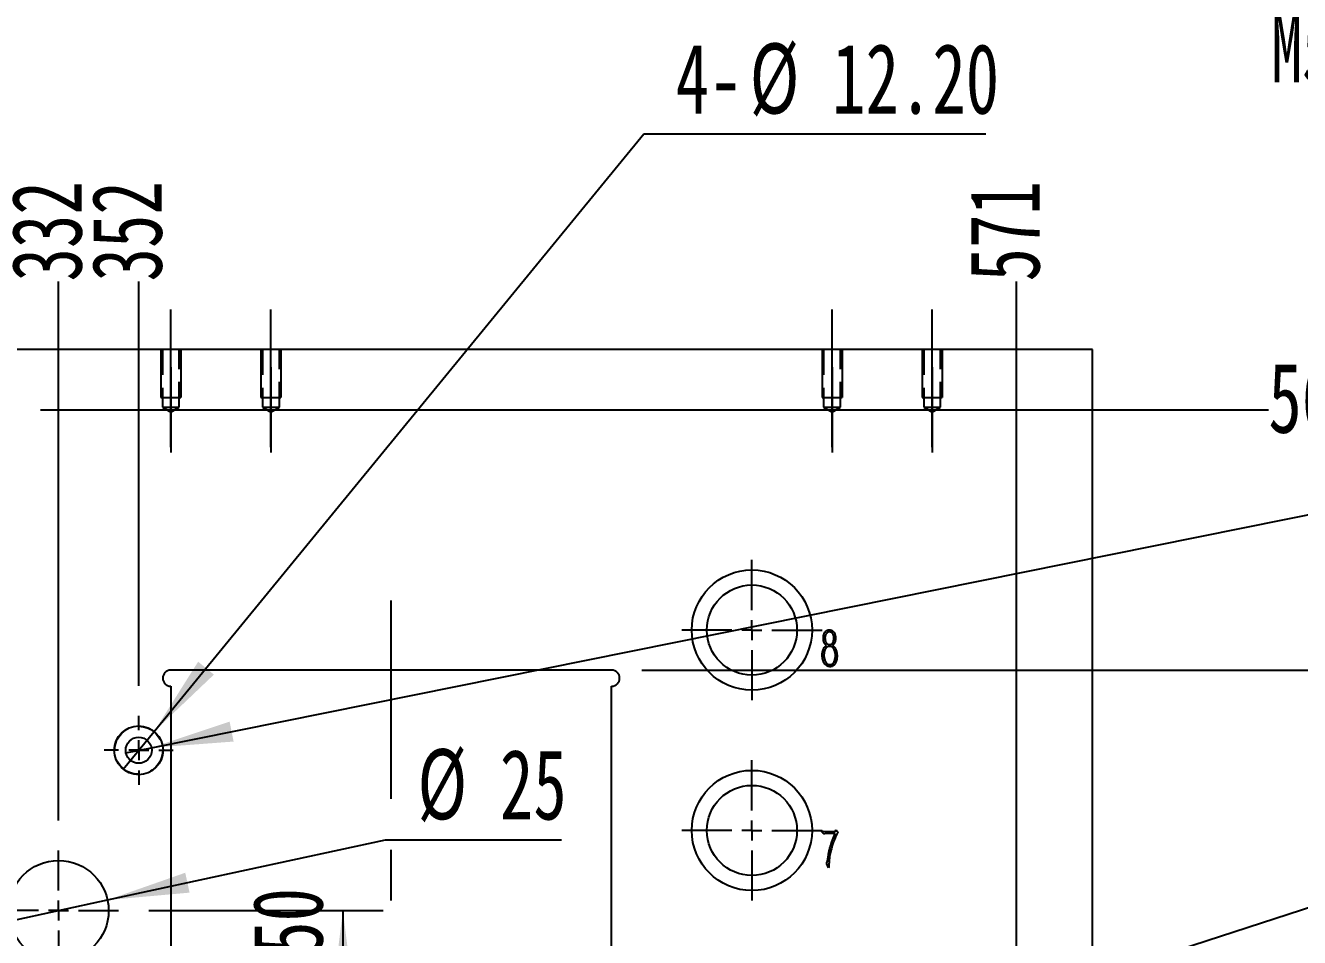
# Model space of a CAD drawing. Extents: x 2 to 292, y 3 to 207.
# Drawn here: x 114.5 to 178.1, y 132.9 to 178.4 of the extents above; entities that cross this region are included whole.
import ezdxf

# ---------------------------------------------------------------- set-up
doc = ezdxf.new("R2010")
doc.units = 0
for name, pattern in [('SLD-中心线', [34.29, 30.48, -1.27, 1.27, -1.27]), ('SLD-实线', [0]), ('SLD-虚线', [1.905, 1.27, -0.635])]:
    doc.linetypes.add(name, pattern=pattern)
doc.layers.get('0').update_dxf_attribs({"linetype": 'CONTINUOUS'})
doc.layers.add('图框', color=7, linetype='SLD-实线')
doc.styles.add('SLDTEXTSTYLE0', font='TXT', dxfattribs={"width": 0.7, "bigfont": 'bigfont'})
doc.styles.add('SLDTEXTSTYLE10', font='TXT', dxfattribs={"width": 0.633333})
doc.styles.add('SLDTEXTSTYLE12', font='TXT', dxfattribs={"width": 0.642857})
doc.styles.add('SLDTEXTSTYLE2', font='TXT', dxfattribs={"width": 0.7})
doc.dimstyles.new('SLDDIMSTYLE1', dxfattribs={"dimtxt": 3.5, "dimasz": 4.08, "dimexe": 0, "dimexo": 0.0625, "dimgap": 0.875, "dimtad": 0, "dimtih": 1, "dimtoh": 1, "dimlfac": 5, "dimrnd": 1e-09, "dimzin": 12, "dimtxsty": 'SLDTEXTSTYLE2', "dimblk1": 'NONE', "dimblk2": 'NONE', "dimsah": 1, "dimcen": 0.09, "dimazin": 3, "dimtfac": 1, "dimtofl": 0, "dimtmove": 0, "dimatfit": 3, "dimtolj": 1, "dimtzin": 12})
doc.dimstyles.new('SLDDIMSTYLE10', dxfattribs={"dimtxt": 3.5, "dimasz": 4.08, "dimexe": 0, "dimexo": 0.0625, "dimgap": 0.875, "dimtad": 0, "dimtih": 1, "dimtoh": 1, "dimlfac": 5, "dimrnd": 1e-09, "dimzin": 4, "dimtxsty": 'SLDTEXTSTYLE2', "dimblk1": 'NONE', "dimsah": 1, "dimcen": 0, "dimazin": 3, "dimtfac": 1, "dimtmove": 0, "dimatfit": 3, "dimtolj": 1, "dimtzin": 12})
doc.dimstyles.new('SLDDIMSTYLE11', dxfattribs={"dimtxt": 3.5, "dimasz": 4.08, "dimexe": 0, "dimexo": 0.0625, "dimgap": 0.875, "dimtad": 0, "dimtih": 1, "dimtoh": 1, "dimlfac": 5, "dimrnd": 1e-09, "dimzin": 12, "dimtxsty": 'SLDTEXTSTYLE2', "dimblk1": 'NONE', "dimsah": 1, "dimcen": 0, "dimazin": 3, "dimtfac": 1, "dimtmove": 0, "dimatfit": 3, "dimtolj": 1, "dimtzin": 12})
doc.dimstyles.new('SLDDIMSTYLE12', dxfattribs={"dimtxt": 3.5, "dimasz": 4.08, "dimexe": 0, "dimexo": 0.0625, "dimgap": 0.875, "dimtad": 2, "dimlfac": 5, "dimrnd": 1e-09, "dimzin": 4, "dimtxsty": 'SLDTEXTSTYLE2', "dimsah": 1, "dimcen": 0.09, "dimazin": 3, "dimtfac": 1, "dimtofl": 0, "dimtmove": 0, "dimatfit": 3, "dimtolj": 1, "dimtzin": 12})
doc.dimstyles.new('SLDDIMSTYLE2', dxfattribs={"dimtxt": 3.5, "dimasz": 4.08, "dimexe": 0, "dimexo": 0.0625, "dimgap": 0.875, "dimtad": 0, "dimtih": 1, "dimtoh": 1, "dimlfac": 5, "dimrnd": 1e-09, "dimzin": 12, "dimtxsty": 'SLDTEXTSTYLE2', "dimblk1": 'NONE', "dimblk2": 'NONE', "dimsah": 1, "dimcen": 0.09, "dimazin": 3, "dimtfac": 1, "dimtofl": 0, "dimtmove": 0, "dimatfit": 3, "dimtolj": 1, "dimtzin": 12})
doc.dimstyles.new('SLDDIMSTYLE5', dxfattribs={"dimtxt": 3.5, "dimasz": 4.08, "dimexe": 0, "dimexo": 0.0625, "dimgap": 0.875, "dimtad": 2, "dimlfac": 5, "dimrnd": 1e-09, "dimzin": 12, "dimtxsty": 'SLDTEXTSTYLE2', "dimsah": 1, "dimcen": 0.09, "dimazin": 3, "dimtol": 1, "dimtp": 0.05, "dimtfac": 1, "dimtofl": 0, "dimtmove": 0, "dimatfit": 3, "dimtolj": 1})
doc.dimstyles.new('SLDDIMSTYLE8', dxfattribs={"dimtxt": 3.5, "dimasz": 4.08, "dimexe": 0, "dimexo": 0.0625, "dimgap": 0.875, "dimtad": 0, "dimtih": 1, "dimtoh": 1, "dimlfac": 5, "dimrnd": 1e-09, "dimzin": 4, "dimtxsty": 'SLDTEXTSTYLE2', "dimblk1": 'NONE', "dimsah": 1, "dimcen": 0, "dimazin": 3, "dimtfac": 1, "dimtmove": 0, "dimatfit": 3, "dimtolj": 1, "dimtzin": 12})

# ---------------------------------------------------------------- blocks, each defined once
blk = doc.blocks.new('_D_13')
at = {"layer": '图框', "color": 5}
blk.add_line((116.165, 138.771), (116.165, 165.671), dxfattribs=at)
at = {"layer": '图框', "color": 5, "insert": (113.818, 165.671), "char_height": 3.5, "attachment_point": 1, "rotation": 90, "style": 'SLDTEXTSTYLE2'}
blk.add_mtext('332', dxfattribs=at)
blk = doc.blocks.new('_NONE')
blk = doc.blocks.new('_D_14')
at = {"layer": '图框', "color": 5}
blk.add_line((120.165, 145.491), (120.165, 165.671), dxfattribs=at)
at = {"layer": '图框', "color": 5, "insert": (117.818, 165.671), "char_height": 3.5, "attachment_point": 1, "rotation": 90, "style": 'SLDTEXTSTYLE2'}
blk.add_mtext('352', dxfattribs=at)
blk = doc.blocks.new('_D_20')
at = {"layer": '图框', "color": 5}
blk.add_line((163.965, 119.071), (163.965, 165.671), dxfattribs=at)
at = {"layer": '图框', "color": 5, "insert": (161.618, 165.671), "char_height": 3.5, "attachment_point": 1, "rotation": 90, "style": 'SLDTEXTSTYLE2'}
blk.add_mtext('571', dxfattribs=at)
blk = doc.blocks.new('_D_47')
at = {"layer": '图框', "color": 5}
blk.add_line((115.265, 159.271), (176.538, 159.271), dxfattribs=at)
at = {"layer": '图框', "color": 5, "insert": (176.538, 161.618), "char_height": 3.5, "attachment_point": 1, "style": 'SLDTEXTSTYLE2'}
blk.add_mtext('565', dxfattribs=at)
blk = doc.blocks.new('_D_54')
at = {"layer": '图框', "color": 5}
for p, q in [((145.265, 146.271), (188.626, 146.271)), ((186.626, 146.271), (186.626, 80.271)), ((145.265, 80.271), (188.626, 80.271))]:
    blk.add_line(p, q, dxfattribs=at)
for points in [[(186.626, 146.271), (186.118, 142.191), (187.134, 142.191)], [(186.626, 80.271), (187.134, 84.351), (186.118, 84.351)]]:
    blk.add_solid(points, dxfattribs=at)
at = {"layer": '图框', "color": 5, "char_height": 3.5, "attachment_point": 1, "rotation": 90, "style": 'SLDTEXTSTYLE2'}
for s, insert in [('0.05', (177.745, 92.068)), ('0', (182.1, 92.068)), ('+', (177.745, 89.914)), ('330', (182.115, 83.775))]:
    blk.add_mtext(s, dxfattribs=dict(at, insert=insert))
blk = doc.blocks.new('SW_SYMBOL_HOLE_SPOT')
at = {"layer": '图框', "color": 0}
for p, q in [((0, 875), (0, 75)), ((1600, 75), (1600, 875)), ((0, 75), (1600, 75))]:
    blk.add_line(p, q, dxfattribs=at)
blk = doc.blocks.new('SW_SYMBOL_HOLE_DEPTH')
at = {"layer": '图框', "color": 0}
for p, q in [((0, 875), (800, 875)), ((400, 875), (400, 75)), ((100, 555), (400, 75)), ((700, 555), (400, 75))]:
    blk.add_line(p, q, dxfattribs=at)
blk = doc.blocks.new('_D_60')
at = {"layer": '图框', "color": 5}
for p, q in [((120.802, 142.4), (190.259, 156.394)), ((190.259, 156.394), (217.408, 156.394)), ((119.527, 142.143), (120.802, 142.4))]:
    blk.add_line(p, q, dxfattribs=at)
blk.add_solid([(120.802, 142.4), (124.902, 142.708), (124.701, 143.704)], dxfattribs=at)
at = {"layer": '图框', "color": 5, "xscale": 0.004511737089201878, "yscale": 0.004511737089201878, "zscale": 0.004511737089201878}
for name, p in [('SW_SYMBOL_HOLE_SPOT', (192.341, 151.209)), ('SW_SYMBOL_HOLE_DEPTH', (209.953, 151.209))]:
    blk.add_blockref(name, p, dxfattribs=at)
at = {"layer": '图框', "color": 5, "char_height": 3.5, "attachment_point": 1}
for s, insert, style in [('%%c', (197.976, 160.229), 'SLDTEXTSTYLE2'), ('6.50 贯\\M+190FA', (203.403, 160.214), 'SLDTEXTSTYLE0'), ('4 x', (191.846, 160.214), 'SLDTEXTSTYLE10'), ('%%c', (199.704, 155.214), 'SLDTEXTSTYLE2'), ('12', (205.131, 155.2), 'SLDTEXTSTYLE2'), ('6', (215.164, 155.2), 'SLDTEXTSTYLE2')]:
    blk.add_mtext(s, dxfattribs=dict(at, insert=insert, style=style))
blk = doc.blocks.new('_D_61')
at = {"layer": '图框', "color": 5}
for p, q in [((113.788, 113.441), (189.996, 138.136)), ((189.996, 138.136), (217.15, 138.136)), ((112.741, 113.102), (113.788, 113.441))]:
    blk.add_line(p, q, dxfattribs=at)
blk.add_solid([(113.788, 113.441), (117.826, 114.215), (117.512, 115.182)], dxfattribs=at)
at = {"layer": '图框', "color": 5, "xscale": 0.004511737089201878, "yscale": 0.004511737089201878, "zscale": 0.004511737089201878}
for name, p in [('SW_SYMBOL_HOLE_SPOT', (192.078, 132.95)), ('SW_SYMBOL_HOLE_DEPTH', (209.691, 132.95))]:
    blk.add_blockref(name, p, dxfattribs=at)
at = {"layer": '图框', "color": 5, "char_height": 3.5, "attachment_point": 1}
for s, insert, style in [('2 x', (191.584, 141.956), 'SLDTEXTSTYLE10'), ('%%c', (197.714, 141.97), 'SLDTEXTSTYLE2'), ('5.50 贯\\M+190FA', (203.141, 141.956), 'SLDTEXTSTYLE0'), ('%%c', (199.441, 136.956), 'SLDTEXTSTYLE2'), ('10', (204.868, 136.941), 'SLDTEXTSTYLE2'), ('5', (214.901, 136.941), 'SLDTEXTSTYLE2')]:
    blk.add_mtext(s, dxfattribs=dict(at, insert=insert, style=style))
blk = doc.blocks.new('_D_64')
at = {"layer": '图框', "color": 5}
for p, q in [((120.938, 143.215), (145.373, 173.029)), ((145.373, 173.029), (162.445, 173.029)), ((119.391, 141.328), (120.938, 143.215))]:
    blk.add_line(p, q, dxfattribs=at)
blk.add_solid([(120.938, 143.215), (123.917, 146.049), (123.131, 146.693)], dxfattribs=at)
at = {"layer": '图框', "color": 5, "char_height": 3.5, "attachment_point": 1, "style": 'SLDTEXTSTYLE2'}
for s, insert in [('4-', (146.96, 177.541)), ('%%c', (150.655, 177.555)), ('12.20', (154.77, 177.541))]:
    blk.add_mtext(s, dxfattribs=dict(at, insert=insert))
blk = doc.blocks.new('_D_72')
at = {"layer": '图框', "color": 5}
for p, q in [((120.665, 134.271), (132.356, 134.271)), ((130.356, 134.271), (130.356, 127.771)), ((119.495, 127.771), (132.356, 127.771))]:
    blk.add_line(p, q, dxfattribs=at)
for points in [[(130.356, 134.271), (129.848, 130.191), (130.864, 130.191)], [(130.356, 127.771), (130.864, 131.851), (129.848, 131.851)]]:
    blk.add_solid(points, dxfattribs=at)
at = {"layer": '图框', "color": 5, "insert": (125.844, 127.065), "char_height": 3.5, "attachment_point": 1, "rotation": 90, "style": 'SLDTEXTSTYLE2'}
blk.add_mtext('32.50', dxfattribs=at)
blk = doc.blocks.new('_D_74')
at = {"layer": '图框', "color": 5}
for p, q in [((118.608, 134.801), (132.488, 137.807)), ((132.488, 137.807), (141.263, 137.807)), ((113.721, 133.742), (118.608, 134.801))]:
    blk.add_line(p, q, dxfattribs=at)
blk.add_solid([(118.608, 134.801), (122.703, 135.168), (122.488, 136.161)], dxfattribs=at)
at = {"layer": '图框', "color": 5, "char_height": 3.5, "attachment_point": 1, "style": 'SLDTEXTSTYLE2'}
for s, insert in [('%%c', (134.076, 142.334)), ('25', (138.19, 142.319))]:
    blk.add_mtext(s, dxfattribs=dict(at, insert=insert))
blk = doc.blocks.new('SW_CENTERMARKSYMBOL_15')
at = {"layer": '图框', "color": 0}
for p, q in [((0, 1), (0, 3.5)), ((-1, 0), (-3.5, 0)), ((0, 0), (-0.5, 0)), ((0, 0), (0, 0.5)), ((0, 0), (0, -0.5)), ((0, 0), (0.5, 0)), ((1, 0), (3.5, 0)), ((0, -1), (0, -3.5))]:
    blk.add_line(p, q, dxfattribs=at)
blk = doc.blocks.new('SW_CENTERMARKSYMBOL_16')
at = {"layer": '图框', "color": 0}
for p, q in [((0, 1), (0, 3.5)), ((-1, 0), (-3.5, 0)), ((0, 0), (-0.5, 0)), ((0, 0), (0, 0.5)), ((0, 0), (0, -0.5)), ((0, 0), (0.5, 0)), ((1, 0), (3.5, 0)), ((0, -1), (0, -3.5))]:
    blk.add_line(p, q, dxfattribs=at)
blk = doc.blocks.new('SW_CENTERMARKSYMBOL_28')
at = {"layer": '图框', "color": 0}
for p, q in [((0, 1), (0, 1.72)), ((-1, 0), (-1.72, 0)), ((0, 0), (-0.5, 0)), ((0, 0), (0, 0.5)), ((0, 0), (0, -0.5)), ((0, 0), (0.5, 0)), ((1, 0), (1.72, 0)), ((0, -1), (0, -1.72))]:
    blk.add_line(p, q, dxfattribs=at)
blk = doc.blocks.new('SW_CENTERMARKSYMBOL_65')
at = {"layer": '图框', "color": 0}
for p, q in [((0, 1), (0, 3)), ((-1, 0), (-3, 0)), ((0, 0), (-0.5, 0)), ((0, 0), (0, 0.5)), ((0, 0), (0, -0.5)), ((0, 0), (0.5, 0)), ((1, 0), (3, 0)), ((0, -1), (0, -9.54))]:
    blk.add_line(p, q, dxfattribs=at)
blk = doc.blocks.new('_D_92')
at = {"layer": '图框', "color": 5}
for p, q in [((159.401, 186.188), (160.128, 185.767)), ((160.128, 185.767), (169.576, 180.298)), ((169.576, 180.298), (203.711, 180.298))]:
    blk.add_line(p, q, dxfattribs=at)
blk.add_solid([(160.128, 185.767), (163.404, 183.284), (163.913, 184.163)], dxfattribs=at)
at = {"layer": '图框', "color": 5, "xscale": 0.004511737089201878, "yscale": 0.004511737089201878, "zscale": 0.004511737089201878}
for p in [(190.606, 180.127), (189.679, 175.112)]:
    blk.add_blockref('SW_SYMBOL_HOLE_DEPTH', p, dxfattribs=at)
at = {"layer": '图框', "color": 5, "char_height": 3.5, "attachment_point": 1}
for s, insert, style in [('8 x', (171.164, 184.118), 'SLDTEXTSTYLE10'), ('%%c', (177.289, 184.132), 'SLDTEXTSTYLE2'), ('4.20', (182.716, 184.118), 'SLDTEXTSTYLE2'), ('14.40', (195.816, 184.118), 'SLDTEXTSTYLE2'), ('M5 - 6H', (176.695, 179.103), 'SLDTEXTSTYLE12'), ('12', (194.889, 179.103), 'SLDTEXTSTYLE2')]:
    blk.add_mtext(s, dxfattribs=dict(at, insert=insert, style=style))

msp = doc.modelspace()

# ---------------------------------------------------------------- linework, layer by layer
at = {"color": 7, "linetype": 'SLD-实线'}
for p, q in [((167.76450306, 162.27148789), (49.76450831, 162.27148789)), ((121.26450569, 162.27148955), (121.26450569, 159.87148955)), ((122.26450569, 162.27148955), (122.26450569, 159.87148955)), ((126.26450569, 162.27148955), (126.26450569, 159.87148955)), ((127.26450569, 162.27148955), (127.26450569, 159.87148955)), ((154.26450569, 162.27148955), (154.26450569, 159.87148955)), ((155.26450569, 162.27148955), (155.26450569, 159.87148955)), ((159.26450569, 162.27148955), (159.26450569, 159.87148955)), ((160.26450569, 162.27148955), (160.26450569, 159.87148955)), ((167.76450306, 46.27149122), (167.76450306, 162.27148789)), ((154.45681542, 147.48265462), (154.49133545, 147.51120823)), ((154.81948287, 147.53422158), (154.78496582, 147.51120823)), ((143.76450509, 146.27148824), (121.76450521, 146.27148824)), ((121.76450521, 145.4714896), (121.76450521, 81.07149022)), ((143.76450509, 81.07149022), (143.76450509, 145.4714896)), ((154.25864786, 138.2335605), (154.31618124, 138.22759407)), ((154.31873828, 138.14151006), (154.25864786, 138.21054714)), ((154.31618124, 138.22759407), (154.41675812, 138.22205382)), ((154.40525145, 138.10954707), (154.37627167, 138.0980404)), ((154.59489554, 138.12105375), (154.45681542, 138.1155135)), ((154.65839237, 138.21608739), (154.91451949, 138.22205382)), ((154.85954315, 137.954423), (154.92858321, 138.12105375)), ((154.91451949, 138.22205382), (154.97460991, 138.30814081)), ((154.97460991, 138.30814081), (155.07560998, 138.16153722)), ((155.07560998, 138.16153722), (155.00656992, 138.0980404)), ((154.75598604, 137.69829588), (154.85954315, 137.954423)), ((154.51179177, 136.65120321), (154.53480512, 136.73174995)), ((154.5923385, 136.40402871), (154.50028509, 136.60815971)), ((154.61236865, 136.4155324), (154.5923385, 136.40402871)), ((154.61236865, 136.53912263), (154.61236865, 136.4155324))]:
    msp.add_line(p, q, dxfattribs=at)
at = {"color": 7, "linetype": 'SLD-虚线'}
for p, q in [((121.34450555, 162.27148789), (121.34450555, 159.39148682)), ((122.18450636, 159.39148682), (122.18450636, 162.27148789)), ((126.34450525, 162.27148789), (126.34450525, 159.39148682)), ((127.18450606, 159.39148682), (127.18450606, 162.27148789)), ((154.34450537, 162.27148789), (154.34450537, 159.39148682)), ((155.18450469, 159.39148682), (155.18450469, 162.27148789)), ((159.34450656, 162.27148789), (159.34450656, 159.39148682)), ((160.1845029, 159.39148682), (160.1845029, 162.27148789)), ((121.26450569, 159.87148955), (122.26450569, 159.87148955)), ((126.26450569, 159.87148955), (127.26450569, 159.87148955)), ((154.26450569, 159.87148955), (155.26450569, 159.87148955)), ((159.26450569, 159.87148955), (160.26450569, 159.87148955)), ((121.34450555, 159.39148682), (122.18450636, 159.39148682)), ((121.34450555, 159.39148682), (121.76450521, 159.13912671)), ((121.76450521, 159.13912671), (122.18450636, 159.39148682)), ((126.34450525, 159.39148682), (127.18450606, 159.39148682)), ((126.34450525, 159.39148682), (126.7645064, 159.13912671)), ((126.7645064, 159.13912671), (127.18450606, 159.39148682)), ((154.34450537, 159.39148682), (155.18450469, 159.39148682)), ((154.34450537, 159.39148682), (154.76450652, 159.13912671)), ((154.76450652, 159.13912671), (155.18450469, 159.39148682)), ((159.34450656, 159.39148682), (160.1845029, 159.39148682)), ((159.34450656, 159.39148682), (159.76450473, 159.13912671)), ((159.76450473, 159.13912671), (160.1845029, 159.39148682))]:
    msp.add_line(p, q, dxfattribs=at)
at = {"color": 7, "linetype": 'SLD-实线'}
for centre, radius in [((150.76450569, 148.27148955), 3), ((150.76450569, 148.27148955), 2.25), ((120.16450569, 142.27148955), 1.22), ((120.16450569, 142.27148955), 0.65), ((150.76450569, 138.27148955), 3), ((150.76450569, 138.27148955), 2.25), ((116.16450569, 134.27148955), 2.5)]:
    msp.add_circle(centre, radius, dxfattribs=at)
at = {"color": 7, "linetype": 'SLD-虚线'}
msp.add_circle((120.16450569, 142.27148955), 1.2, dxfattribs=at)
at = {"color": 7, "linetype": 'SLD-实线'}
for centre, start, end in [((121.76450569, 145.87148955), 90, 270), ((143.76450569, 145.87148955), 270, 90)]:
    msp.add_arc(centre, 0.4, start, end, dxfattribs=at)
for points, knots in [([(154.33621126, 147.96891125), (154.33826518, 147.98188217), (154.34227086, 148.00717897), (154.35172049, 148.04320331), (154.36317109, 148.07652252), (154.38201572, 148.11675659), (154.41146748, 148.16309573), (154.44673053, 148.20469607), (154.47847465, 148.23279934), (154.50179485, 148.25087313), (154.52580503, 148.26371318), (154.55699628, 148.27474436), (154.59449664, 148.28263069), (154.62426626, 148.2843247), (154.63836341, 148.28512689)], [0, 0, 0, 0, 0.0823166391, 0.160539557, 0.2332349493, 0.3029883245, 0.4386939029, 0.5763967959, 0.6432805253, 0.7043973737, 0.7609966096, 0.8131359193, 0.9115121722, 1, 1, 1, 1]), ([(154.62685691, 148.17858523), (154.61600369, 148.17797035), (154.59532093, 148.17679857), (154.56654738, 148.16918786), (154.54101012, 148.15889772), (154.51336819, 148.13830053), (154.48482408, 148.10699719), (154.45483695, 148.0647562), (154.43196077, 148.01406928), (154.41648271, 147.95647867), (154.40859985, 147.89402445), (154.41205214, 147.85185878), (154.41377359, 147.83083326)], [0, 0, 0, 0, 0.0711680608, 0.1356235992, 0.1945173461, 0.250667515, 0.3601529391, 0.4713796502, 0.5894546918, 0.7229257028, 0.8618394332, 1, 1, 1, 1]), ([(154.83951406, 148.00343074), (154.83406214, 148.01772834), (154.82297299, 148.04680954), (154.80545776, 148.08189483), (154.78744939, 148.1084712), (154.77031647, 148.1264756), (154.74943341, 148.14193296), (154.71833021, 148.1586822), (154.67760259, 148.17493595), (154.6433543, 148.17739885), (154.62685691, 148.17858523)], [0, 0, 0, 0, 0.1543886185, 0.3140251011, 0.3943501707, 0.4774909862, 0.5634987263, 0.6552515141, 0.8339347649, 1, 1, 1, 1]), ([(154.63836341, 148.28512689), (154.64933729, 148.28425759), (154.67121249, 148.28252473), (154.70348236, 148.27512712), (154.73475526, 148.2634655), (154.76491426, 148.24796003), (154.79404307, 148.22965413), (154.81992431, 148.20661069), (154.84387626, 148.18089222), (154.87092118, 148.14182079), (154.89914062, 148.08943799), (154.91819543, 148.03282883), (154.92845142, 147.98464733), (154.93395599, 147.94405844), (154.93662638, 147.89891363), (154.93722162, 147.86734428), (154.93753238, 147.85086309)], [0, 0, 0, 0, 0.0562537927, 0.1121355853, 0.1686936193, 0.2265393781, 0.2853941376, 0.3441141664, 0.4032597895, 0.4647557838, 0.5866632475, 0.7063854209, 0.7688103202, 0.8384861131, 0.9156795631, 1, 1, 1, 1]), ([(154.49133592, 147.51120828), (154.48368095, 147.51620126), (154.46830566, 147.52622983), (154.44462265, 147.54109748), (154.42232448, 147.56027445), (154.40168609, 147.58520208), (154.38431044, 147.61795232), (154.36664521, 147.65587778), (154.35208091, 147.69840879), (154.33911262, 147.74399835), (154.33144953, 147.79547878), (154.32965313, 147.85284677), (154.33123891, 147.91175083), (154.33461812, 147.95059703), (154.33621126, 147.96891125)], [0, 0, 0, 0, 0.0534225155, 0.1073010655, 0.1632196421, 0.2245518337, 0.2951902577, 0.379149223, 0.4689468064, 0.5575584449, 0.6558321385, 0.7721638801, 0.8925856224, 1, 1, 1, 1]), ([(154.41377359, 147.83083326), (154.4155588, 147.81302989), (154.41898509, 147.77886053), (154.42938964, 147.73053108), (154.44480564, 147.68790758), (154.46382404, 147.65142704), (154.48473357, 147.62152453), (154.50445824, 147.59757112), (154.52282346, 147.57989811), (154.54107561, 147.56786319), (154.56137499, 147.56212398), (154.58424275, 147.55847032), (154.61119653, 147.55619307), (154.63054792, 147.55687094), (154.64092041, 147.55723428)], [0, 0, 0, 0, 0.133161368, 0.2555718935, 0.3669927283, 0.4696552948, 0.5609001629, 0.6382282861, 0.7003452488, 0.7502369856, 0.7990749119, 0.8559356557, 0.9227804583, 1, 1, 1, 1]), ([(154.64092041, 147.55723428), (154.6504367, 147.55747173), (154.66820687, 147.55791512), (154.69318685, 147.55922351), (154.71433995, 147.56283444), (154.73288895, 147.56681184), (154.74918128, 147.57395079), (154.76444764, 147.58403327), (154.77883298, 147.59749613), (154.79299178, 147.61379148), (154.80653415, 147.63356621), (154.81747348, 147.65774429), (154.8284788, 147.68501209), (154.84010546, 147.72752181), (154.85171812, 147.78539881), (154.8577343, 147.85820343), (154.85686939, 147.93228149), (154.8452355, 147.97997533), (154.83951406, 148.00343074)], [0, 0, 0, 0, 0.0499411913, 0.0932572604, 0.1309840369, 0.1624269408, 0.1924612309, 0.223664887, 0.2579457003, 0.2954437157, 0.3367726719, 0.3830923398, 0.4342849989, 0.4908800681, 0.6139118548, 0.7432906652, 0.8737526092, 1, 1, 1, 1]), ([(154.78496473, 147.51120828), (154.79391098, 147.50339286), (154.81073708, 147.4886936), (154.83449563, 147.46801613), (154.85401807, 147.44871325), (154.87593801, 147.42591394), (154.89996341, 147.39625775), (154.92570743, 147.35659128), (154.94938274, 147.31069711), (154.97063371, 147.25772751), (154.98876539, 147.19633269), (155.00162228, 147.12719715), (155.01045542, 147.05286801), (155.01426676, 146.975434), (155.01291373, 146.89474149), (155.00479546, 146.84036343), (155.00060504, 146.81229501)], [0, 0, 0, 0, 0.04635535222, 0.08718512529, 0.12285402285, 0.15343556595, 0.21057047504, 0.27145160938, 0.33764460887, 0.41175382921, 0.4938336846, 0.58699564326, 0.68579308037, 0.78568992418, 0.88937920568, 1, 1, 1, 1]), ([(154.93753238, 147.85086309), (154.93638629, 147.83295643), (154.93410698, 147.797344), (154.92927054, 147.75272695), (154.92197514, 147.71627893), (154.91284145, 147.68674804), (154.89991675, 147.65493791), (154.88426744, 147.62230124), (154.86792008, 147.59152931), (154.85108373, 147.56644916), (154.83638156, 147.54654766), (154.82465418, 147.5379927), (154.81948422, 147.53422128)], [0, 0, 0, 0, 0.1550153714, 0.308291796, 0.3872312987, 0.4757396634, 0.5748660786, 0.6835506596, 0.7884418409, 0.8752321003, 0.9449966538, 1, 1, 1, 1]), ([(154.2756956, 147.03390166), (154.27586576, 147.0513871), (154.27619419, 147.08513596), (154.28079503, 147.13361449), (154.28670877, 147.17815133), (154.29621569, 147.21857305), (154.30817036, 147.25509667), (154.31960854, 147.28895938), (154.33312014, 147.31918578), (154.35062348, 147.35473303), (154.37424076, 147.39247347), (154.4044475, 147.42933702), (154.4324031, 147.45777416), (154.449289, 147.47498351), (154.45681642, 147.48265512)], [0, 0, 0, 0, 0.104931531, 0.2025295702, 0.2921435911, 0.374477686, 0.4513523878, 0.5228340961, 0.5889064463, 0.649931299, 0.7606735695, 0.8552436343, 0.935470321, 1, 1, 1, 1]), ([(154.65839324, 146.44408704), (154.64414481, 146.44467226), (154.61609744, 146.44582425), (154.57485512, 146.45466927), (154.53548831, 146.46932723), (154.49787287, 146.48934164), (154.46312546, 146.514842), (154.43038658, 146.54367773), (154.40132115, 146.57740219), (154.37521155, 146.6151316), (154.35231045, 146.65707026), (154.33224971, 146.702856), (154.31535967, 146.75254793), (154.30098754, 146.80549657), (154.28959701, 146.86086262), (154.28147153, 146.9177868), (154.27679501, 146.97557981), (154.27606262, 147.01443196), (154.2756956, 147.03390166)], [0, 0, 0, 0, 0.0547384789, 0.1077502094, 0.1613075295, 0.2157839175, 0.2709456383, 0.3266318882, 0.3831367065, 0.441604719, 0.5027036296, 0.5665189356, 0.6335206792, 0.7042566341, 0.7772925487, 0.8506543363, 0.9251594619, 1, 1, 1, 1]), ([(154.6524269, 147.45964212), (154.63930538, 147.45908444), (154.61331759, 147.45797993), (154.57531229, 147.44862719), (154.53911337, 147.43350999), (154.50486524, 147.4125996), (154.47346741, 147.38541258), (154.44564216, 147.35208045), (154.42110752, 147.31286941), (154.40117326, 147.26764579), (154.38446709, 147.21773442), (154.37248563, 147.16355597), (154.36381025, 147.10575334), (154.35988337, 147.04533846), (154.35958284, 146.98465012), (154.36442696, 146.92611772), (154.37288101, 146.87063274), (154.38287123, 146.83551009), (154.38777743, 146.81826134)], [0, 0, 0, 0, 0.0495476061, 0.0981313189, 0.1469991148, 0.1973778628, 0.249159542, 0.3032723336, 0.3609351716, 0.4234223179, 0.4896509776, 0.5596065445, 0.6328939758, 0.7104094724, 0.7882757407, 0.8620827041, 0.9322687407, 1, 1, 1, 1]), ([(154.93454921, 147.00236533), (154.93374601, 147.02126938), (154.93220289, 147.05758805), (154.92691272, 147.1099103), (154.91794593, 147.15759716), (154.90634716, 147.2009444), (154.8929115, 147.24018337), (154.87917769, 147.27610366), (154.86366625, 147.30816576), (154.84745825, 147.33702868), (154.83000962, 147.36289161), (154.81047921, 147.38579313), (154.78939834, 147.40614585), (154.76640287, 147.42384106), (154.74181269, 147.43928967), (154.71392519, 147.44964962), (154.68405032, 147.45719208), (154.66312841, 147.45881302), (154.6524269, 147.45964212)], [0, 0, 0, 0, 0.0962068448, 0.1848336669, 0.2671478407, 0.3426681443, 0.4127966082, 0.4779893416, 0.5380843044, 0.5937247784, 0.6462190278, 0.6964425271, 0.7465099394, 0.7949134451, 0.8438476657, 0.8934806794, 0.9455156702, 1, 1, 1, 1]), ([(154.6639334, 146.5506287), (154.67390234, 146.55092607), (154.69385441, 146.55152125), (154.72320439, 146.55727139), (154.75170567, 146.56648321), (154.77990027, 146.57856953), (154.80686385, 146.596657), (154.83073815, 146.62208967), (154.85233732, 146.65391047), (154.87650594, 146.70439055), (154.90115018, 146.76971709), (154.9211628, 146.84827992), (154.93277816, 146.92529372), (154.93395746, 146.97661377), (154.93454921, 147.00236533)], [0, 0, 0, 0, 0.0509421734, 0.1019568328, 0.1522786588, 0.2039921818, 0.258401782, 0.3169789283, 0.3812661532, 0.454374851, 0.6026803401, 0.737664175, 0.8683642356, 1, 1, 1, 1]), ([(154.38777743, 146.81826134), (154.3946142, 146.79702156), (154.40856509, 146.75368037), (154.43458702, 146.70288263), (154.45807369, 146.66479216), (154.47561833, 146.63949595), (154.49252355, 146.61771624), (154.51403932, 146.59398652), (154.54419337, 146.57174116), (154.58416462, 146.55604854), (154.62467291, 146.55003359), (154.651139, 146.55043476), (154.6639334, 146.5506287)], [0, 0, 0, 0, 0.159536554, 0.3255448952, 0.4068287894, 0.4798974334, 0.5458145783, 0.6041039985, 0.7088601993, 0.8106519448, 0.9084641194, 1, 1, 1, 1]), ([(155.00060504, 146.81229501), (154.99327896, 146.7809628), (154.97903326, 146.72003681), (154.95087647, 146.64851052), (154.92495792, 146.59769623), (154.90558766, 146.56506388), (154.88522414, 146.53780371), (154.85671999, 146.50956309), (154.81788312, 146.48179876), (154.76699881, 146.45836716), (154.71311708, 146.44444842), (154.67651027, 146.44420668), (154.65839324, 146.44408704)], [0, 0, 0, 0, 0.1744168414, 0.3391563795, 0.4153355227, 0.4838061912, 0.5448509909, 0.5993509318, 0.7009549599, 0.8019961454, 0.9020061357, 1, 1, 1, 1]), ([(154.25864894, 138.21054773), (154.25636864, 138.21365345), (154.25287844, 138.21840705), (154.24861485, 138.22570992), (154.25227541, 138.23151562), (154.2561743, 138.23276668), (154.25864894, 138.23356072)], [0, 0, 0, 0, 0.3942395217, 0.6034201523, 0.7482900867, 1, 1, 1, 1]), ([(154.35922426, 138.09803974), (154.35687785, 138.09921653), (154.35082475, 138.10225233), (154.34225913, 138.11171679), (154.33066627, 138.12457047), (154.32301745, 138.13543226), (154.31873843, 138.14150873)], [0, 0, 0, 0, 0.1305020911, 0.3366602458, 0.6289044269, 1, 1, 1, 1]), ([(154.37627093, 138.09803974), (154.37299721, 138.09732726), (154.36728704, 138.09608453), (154.36163564, 138.09745498), (154.35922426, 138.09803974)], [0, 0, 0, 0, 0.5733133534, 1, 1, 1, 1]), ([(154.45681642, 138.11551257), (154.44666457, 138.11559292), (154.42919909, 138.11573116), (154.41231883, 138.11137173), (154.40525026, 138.10954623)], [0, 0, 0, 0, 0.5812522601, 1, 1, 1, 1]), ([(154.41675676, 138.22205422), (154.44047263, 138.22035895), (154.48546112, 138.21714305), (154.54955218, 138.21460645), (154.60642047, 138.2138388), (154.64191758, 138.21537492), (154.65839324, 138.21608789)], [0, 0, 0, 0, 0.29488248248, 0.55938562524, 0.79549286873, 1, 1, 1, 1]), ([(154.92858288, 138.12105273), (154.90826926, 138.12135316), (154.86934795, 138.12192878), (154.8138029, 138.1224938), (154.76365513, 138.12207137), (154.71919259, 138.12308881), (154.68027095, 138.1221435), (154.64688612, 138.12244823), (154.61903461, 138.12208736), (154.60228026, 138.12136928), (154.59489441, 138.12105273)], [0, 0, 0, 0, 0.1826314889, 0.3499257717, 0.4993369231, 0.6334299347, 0.7496456243, 0.8492530585, 0.9335459459, 1, 1, 1, 1]), ([(155.00657137, 138.09803974), (155.00349505, 138.09049019), (154.99784942, 138.07663534), (154.98938209, 138.05781506), (154.98331229, 138.04213698), (154.97833653, 138.03069042), (154.97417043, 138.0211931), (154.96991756, 138.0113873), (154.96423953, 137.99831667), (154.95720835, 137.98188471), (154.94804187, 137.96250431), (154.93839321, 137.93958155), (154.92680477, 137.91362079), (154.90955094, 137.87542177), (154.88843997, 137.82727248), (154.86572956, 137.77133863), (154.84457437, 137.71999123), (154.82029652, 137.65567325), (154.79275807, 137.57413444), (154.76054184, 137.47103857), (154.72917027, 137.35808653), (154.69710187, 137.23618733), (154.66856152, 137.10670812), (154.64828227, 136.99625646), (154.63534143, 136.90826789), (154.62701991, 136.8449351), (154.62132882, 136.78434707), (154.61642145, 136.72711595), (154.61356721, 136.67367043), (154.61180287, 136.62465477), (154.61121363, 136.58031253), (154.61199727, 136.55233239), (154.61236724, 136.5391222)], [0, 0, 0, 0, 0.0150833122, 0.0276807248, 0.0381748204, 0.0461819129, 0.0507723155, 0.0573644518, 0.0659583402, 0.077140872, 0.090432134, 0.105618156, 0.1231521503, 0.1430348239, 0.1831745533, 0.2204180343, 0.2547312275, 0.2859258175, 0.3476022095, 0.413944586, 0.4857572797, 0.5644904229, 0.6471398242, 0.731022198, 0.7722093708, 0.8116905081, 0.8491955576, 0.8847973243, 0.9179669505, 0.9482124839, 0.9755496991, 1, 1, 1, 1]), ([(154.53480491, 136.73174952), (154.53780203, 136.7487937), (154.54419253, 136.78513565), (154.55406599, 136.84306104), (154.56419748, 136.90802063), (154.57472556, 136.9772432), (154.58552904, 137.04540593), (154.59501007, 137.10699329), (154.60417295, 137.15906917), (154.61212682, 137.20492231), (154.62180781, 137.2508594), (154.63473433, 137.3029428), (154.65107037, 137.36441992), (154.66988826, 137.43300148), (154.6912112, 137.50390554), (154.7121154, 137.57302979), (154.73399238, 137.63726039), (154.74882646, 137.67842794), (154.7559854, 137.69829544)], [0, 0, 0, 0, 0.0522440356, 0.1113957677, 0.1773884808, 0.2507167674, 0.3227737309, 0.3857343621, 0.4388234636, 0.4823976345, 0.5262180188, 0.5805128326, 0.6443812132, 0.7182529899, 0.7951893952, 0.8678968155, 0.9362469053, 1, 1, 1, 1]), ([(154.50028542, 136.60816119), (154.50204958, 136.61368452), (154.50515612, 136.62341059), (154.50847618, 136.63626237), (154.5107311, 136.64505009), (154.51152204, 136.64963846), (154.51179192, 136.65120402)], [0, 0, 0, 0, 0.3900244626, 0.6867966825, 0.8931339555, 1, 1, 1, 1])]:
    msp.add_open_spline(points, degree=3, knots=knots, dxfattribs=at)
at = {"layer": '图框', "color": 5, "linetype": 'SLD-中心线', "ltscale": 2}
for p, q in [((121.76450569, 157.39148955), (121.76450569, 164.27148955)), ((126.76450569, 157.39148955), (126.76450569, 164.27148955)), ((154.76450569, 157.39148955), (154.76450569, 164.27148955)), ((159.76450569, 157.39148955), (159.76450569, 164.27148955)), ((121.76450569, 161.39148955), (121.76450569, 157.13912809)), ((126.76450569, 161.39148955), (126.76450569, 157.13912809)), ((154.76450569, 161.39148955), (154.76450569, 157.13912809)), ((159.76450569, 161.39148955), (159.76450569, 157.13912809)), ((132.76450569, 71.27148955), (132.76450569, 149.74148982))]:
    msp.add_line(p, q, dxfattribs=at)

# ---------------------------------------------------------------- block references
at = {"layer": '图框', "color": 5}
for name, p in [('SW_CENTERMARKSYMBOL_16', (150.76450569, 148.27148955)), ('SW_CENTERMARKSYMBOL_28', (120.16450569, 142.27148955)), ('SW_CENTERMARKSYMBOL_15', (150.76450569, 138.27148955)), ('SW_CENTERMARKSYMBOL_65', (116.16450569, 134.27148955))]:
    msp.add_blockref(name, p, dxfattribs=at)

# ---------------------------------------------------------------- dimensions: what is measured, and where the dimension line sits
for p1, p2, text, dimstyle, picture, middle in [((159.40102106, 186.18831565), (160.12799031, 185.76746449), '8 x <> {\\fGDT;x} 14.40\\PM5 - 6H {\\fGDT;x} 12\\P', 'SLDDIMSTYLE8', '_D_92', (187.4373812, 179.60606393)), ((119.39116425, 141.32790965), (120.93784712, 143.21506945), '4-<>', 'SLDDIMSTYLE10', '_D_64', (154.70282879, 175.9641881)), ((119.52731068, 142.14310527), (120.80170069, 142.39987384), '4 x <> 贯穿\\P{\\fGDT;v}%%c 12 {\\fGDT;x} 6\\P', 'SLDDIMSTYLE8', '_D_60', (204.62723392, 155.70276149)), ((112.74128959, 113.1019463), (113.78772178, 113.44103281), '2 x <> 贯穿\\P{\\fGDT;v}%%c 10 {\\fGDT;x} 5\\P', 'SLDDIMSTYLE8', '_D_61', (204.36706468, 137.44409911))]:
    dim = msp.add_diameter_dim_2p(p1=p1, p2=p2, text=text, dimstyle=dimstyle, dxfattribs=at)
    dim.commit()
    dim.dimension.update_dxf_attribs({"geometry": picture, "text_midpoint": middle, "dimtype": 163})
for feature_location, offset, dtype, dimstyle, picture, middle in [((116.16450569, 137.27148955), (0, 28.39997586), 1, 'SLDDIMSTYLE2', '_D_13', (116.16450569, 167.97563197)), ((120.16450569, 143.99148955), (0, 21.67997586), 1, 'SLDDIMSTYLE1', '_D_14', (120.16450569, 167.97563197)), ((163.96450569, 117.57148955), (0, 48.09997586), 1, 'SLDDIMSTYLE1', '_D_20', (163.96450569, 167.97320168)), ((113.76450569, 159.27148955), (62.77394455, 0), 0, 'SLDDIMSTYLE1', '_D_47', (178.84018651, 159.27148955))]:
    dim = msp.add_ordinate_dim(feature_location=feature_location, offset=offset, dtype=dtype, origin=(49.76450569, 46.27148955), dimstyle=dimstyle, dxfattribs=at)
    dim.commit()
    dim.dimension.update_dxf_attribs({"geometry": picture, "text_midpoint": middle})
for base, p1, p2, dimstyle, picture, middle in [((186.62638498, 80.27148955), (143.76450569, 146.27148955), (143.76450569, 80.27148955), 'SLDDIMSTYLE5', '_D_54', (186.62638498, 90.99102822)), ((130.35610194, 127.77148955), (119.16450569, 134.27148955), (117.99450569, 127.77148955), 'SLDDIMSTYLE12', '_D_72', (130.35610194, 130.90332875))]:
    dim = msp.add_linear_dim(base=base, p1=p1, p2=p2, angle=90, dimstyle=dimstyle, dxfattribs=at)
    dim.commit()
    dim.dimension.update_dxf_attribs({"geometry": picture, "text_midpoint": middle, "dimtype": 160})
dim = msp.add_diameter_dim_2p(p1=(113.72116842, 133.74224199), p2=(118.60784296, 134.80073711), dimstyle='SLDDIMSTYLE11', dxfattribs=at)
dim.commit()
dim.dimension.update_dxf_attribs({"geometry": '_D_74', "text_midpoint": (137.66924972, 140.7424302), "dimtype": 163})

doc.saveas('drawing.dxf')
